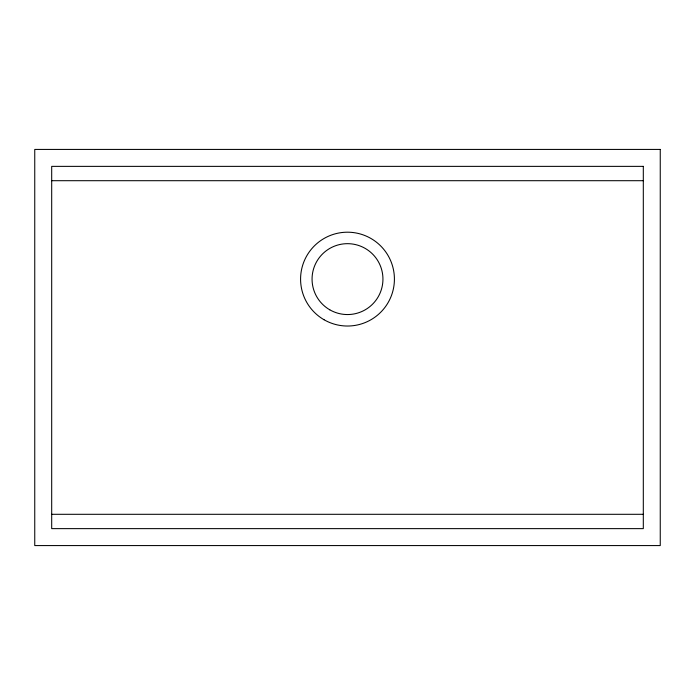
<?xml version="1.0" encoding="UTF-8"?>
<svg xmlns="http://www.w3.org/2000/svg" width="695" height="695" viewBox="0 0 695 695"><rect width="100%" height="100%" fill="white"/><g stroke="black" fill="none" stroke-linecap="round" stroke-linejoin="round"><path stroke-width="1.04" d="M51.691 180.7L643.309 180.7M51.691 514.3L643.309 514.3M660.25 149.425L34.75 149.425L34.75 545.575L660.25 545.575L660.25 149.425M643.309 166.366L51.691 166.366L51.691 528.634L643.309 528.634L643.309 166.366M329.778 309.805A35.445 35.445 0 0 0 382.945 279.112A35.445 35.445 0 0 0 329.778 248.419A35.445 35.445 0 0 0 329.778 309.805M324.044 319.743A46.913 46.913 0 0 0 394.413 279.112A46.913 46.913 0 0 0 324.044 238.481A46.913 46.913 0 0 0 324.044 319.743"/></g></svg>
